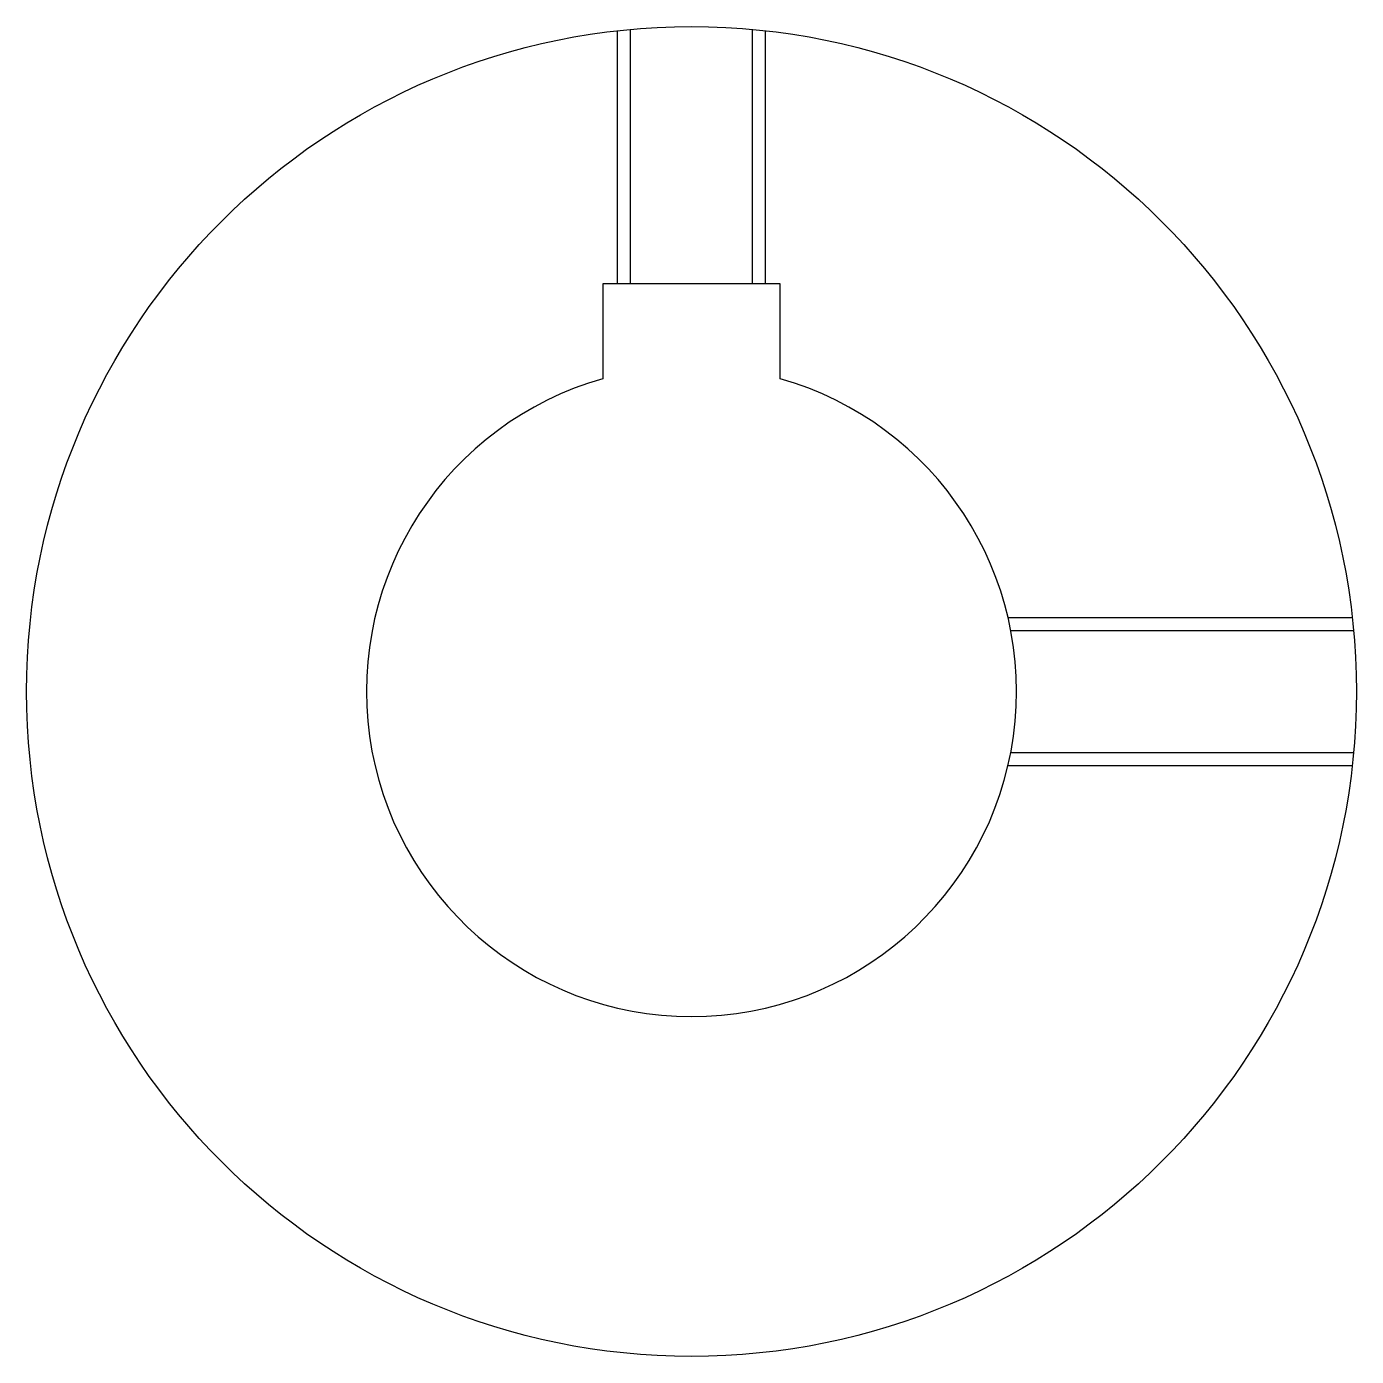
# Model space of a CAD drawing. Header units: metres. Extents: x 143 to 361, y 114 to 174.
# Drawn here: x 315.98 to 360.98, y 121.01 to 166.01 of the extents above.
import ezdxf

# ---------------------------------------------------------------- set-up
doc = ezdxf.new("R2010")
doc.units = ezdxf.units.M

msp = doc.modelspace()

# ---------------------------------------------------------------- linework, layer by layer
at = {"color": 4}
for points in [[(335.978271, 157.310867), (335.978271, 165.871552)], [(336.413269, 157.310867), (336.413269, 165.915909)], [(340.543274, 157.310867), (340.543274, 165.915909)], [(340.978271, 157.310867), (340.978271, 165.871552)], [(341.478271, 154.093872), (341.478271, 157.310867), (335.478271, 157.310867), (335.478271, 154.093872)], [(349.190399, 146.010864), (360.838928, 146.010864)], [(349.282684, 145.575867), (360.883301, 145.575867)], [(349.282684, 141.445862), (360.883301, 141.445862)], [(349.190399, 141.010864), (360.838928, 141.010864)]]:
    msp.add_lwpolyline(points, dxfattribs=at)
msp.add_circle((338.478271, 143.510864), 22.5, dxfattribs=at)
msp.add_arc((338.478271, 143.510864), 11, 105.8266209, 74.1733791, dxfattribs=at)

doc.saveas('drawing.dxf')
